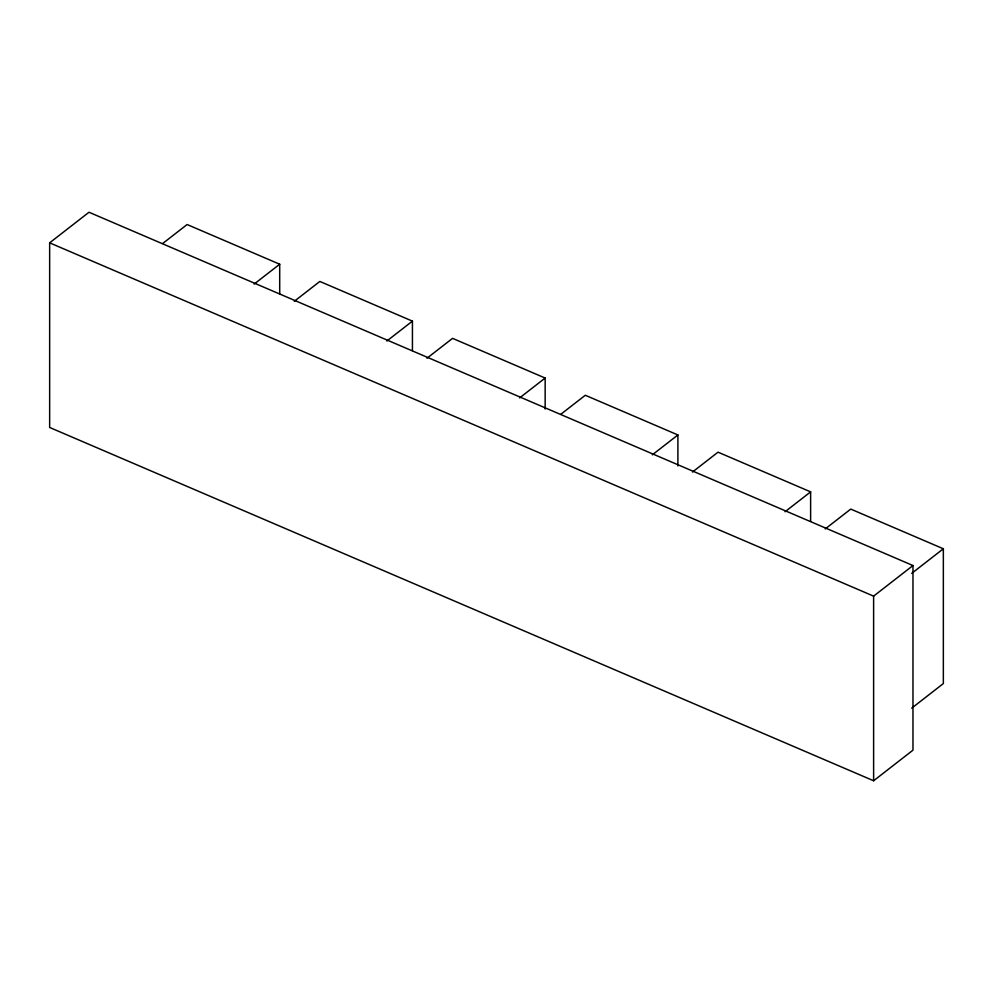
<?xml version="1.0" encoding="UTF-8"?>
<svg xmlns="http://www.w3.org/2000/svg" width="993" height="993" viewBox="0 0 993 993"><rect width="100%" height="100%" fill="white"/><g stroke="black" fill="none" stroke-linecap="round" stroke-linejoin="round"><path stroke-width="1.49" d="M49.65 242.838L88.998 212.241L912.977 565.538L912.977 750.162L873.617 780.759L49.65 427.462L49.65 242.838L873.617 596.135L912.977 565.538M162.753 243.446L187.106 224.53L279.703 264.225L279.703 293.667M254.134 284.097L279.703 264.225M294.276 301.313L319.833 281.441L412.43 321.136L412.43 350.579M386.873 341.009L412.43 321.136M427.002 358.225L452.56 338.352L545.157 378.048L545.157 409.042M519.6 397.92L545.157 378.048M560.946 414.18L585.299 395.264L677.896 434.959L677.896 465.953M652.327 454.831L677.896 434.959M692.456 472.047L718.026 452.175L810.623 491.87L810.623 521.313M785.053 511.743L810.623 491.87M825.195 528.959L850.753 509.086L943.35 548.781L943.35 683.569L911.698 708.17M911.698 573.383L943.35 548.781M873.617 596.135L873.617 780.759"/></g></svg>
